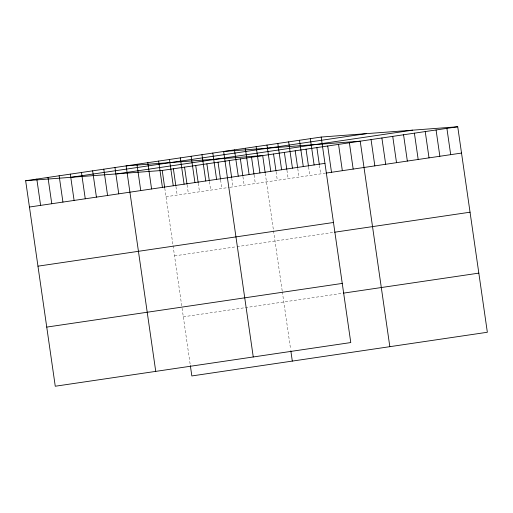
<?xml version="1.0" encoding="UTF-8"?>
<svg xmlns="http://www.w3.org/2000/svg" width="513" height="513" viewBox="0 0 513 513"><rect width="100%" height="100%" fill="white"/><g stroke="black" fill="none" stroke-linecap="round" stroke-linejoin="round"><path stroke-width="0.38" stroke-dasharray="2.56 1.92" d="M166.013 196.742L229.273 187.392M230.016 187.283L325.306 173.202M174.535 255.878L236.307 246.747M237.051 246.638L333.828 232.338M183.314 316.81L342.613 293.263M319.439 165.378L320.663 173.888M308.602 166.981L309.826 175.484M297.771 168.578L298.996 177.088M286.934 170.181L288.159 178.691M276.097 171.784L277.321 180.294M265.259 173.388L273.307 229.202M273.532 230.779L282.214 291.018M282.323 291.801L290.608 349.263M254.095 175.036L255.327 183.545M242.931 176.684L244.162 185.193M231.767 178.338L232.998 186.841M220.603 179.986L221.834 188.495M209.445 181.634L210.67 190.143M198.281 183.288L199.506 191.791M187.117 184.936L188.342 193.446M175.953 186.585L177.177 195.094M164.788 188.239L172.83 244.053M173.054 245.631L181.737 305.87M182.077 308.217L190.131 364.115"/><path stroke-width="0.77" d="M321.164 137.054L350.777 342.556L55.263 386.231L25.65 180.736L321.164 137.054L457.737 126.769L487.35 332.264L191.836 375.946L190.361 365.692M70.717 177.338L366.231 133.662M117.156 173.843L412.67 130.161M25.65 180.736L162.223 170.444L457.737 126.769M29.44 207.034L324.953 163.352M326.082 173.086L461.527 153.066M37.962 266.17L333.476 222.488M334.604 232.222L470.049 212.202M46.741 327.095L342.254 283.42M343.383 293.147L478.828 273.128M446.9 128.372L450.69 154.669M436.069 129.969L439.859 156.266M425.232 131.572L429.022 157.869M414.395 133.175L418.185 159.472M403.558 134.778L407.348 161.076M392.727 136.375L396.517 162.672M381.89 137.978L385.68 164.275M371.053 139.581L374.843 165.879M389.829 346.679L360.216 141.184L223.642 151.47L253.255 356.965M349.385 142.781L353.168 169.078M338.548 144.384L342.338 170.682M327.711 145.987L331.501 172.285M316.874 147.59L319.33 164.602M310.327 138.657L314.116 164.955M306.043 149.193L308.493 166.206M299.496 140.261L303.286 166.558M295.206 150.79L297.655 167.809M288.659 141.864L292.448 168.155M284.369 152.393L286.818 169.412M277.822 143.46L281.611 169.758M273.532 153.996L275.988 171.009M266.984 145.064L270.774 171.361M265.15 172.612L262.701 155.599L126.127 165.885L155.74 371.38M290.833 350.841L292.307 361.094M256.154 146.667L259.944 172.964M251.537 157.247L253.986 174.26M245.317 148.27L249.106 174.561M240.373 158.895L242.822 175.914M234.479 149.867L238.269 176.164M229.208 160.55L231.658 177.562M218.044 162.198L220.494 179.21M212.812 153.073L216.601 179.37M206.88 163.846L209.33 180.865M201.975 154.676L205.764 180.967M195.716 165.494L198.165 182.513M191.137 156.273L194.927 182.57M184.552 167.148L187.001 184.161M180.3 157.876L184.09 184.173M173.388 168.796L175.837 185.815M169.47 159.479L173.259 185.777M162.223 170.444L164.673 187.463M158.632 161.082L162.422 187.38M147.795 162.679L151.585 188.976M136.958 164.282L140.748 190.579M114.963 167.533L118.753 193.831M103.799 169.187L107.589 195.479M92.635 170.835L96.425 197.133M81.471 172.483L85.261 198.781M70.307 174.131L74.096 200.429M59.142 175.786L62.932 202.084M47.978 177.434L51.768 203.732M36.814 179.082L40.604 205.38"/></g></svg>
